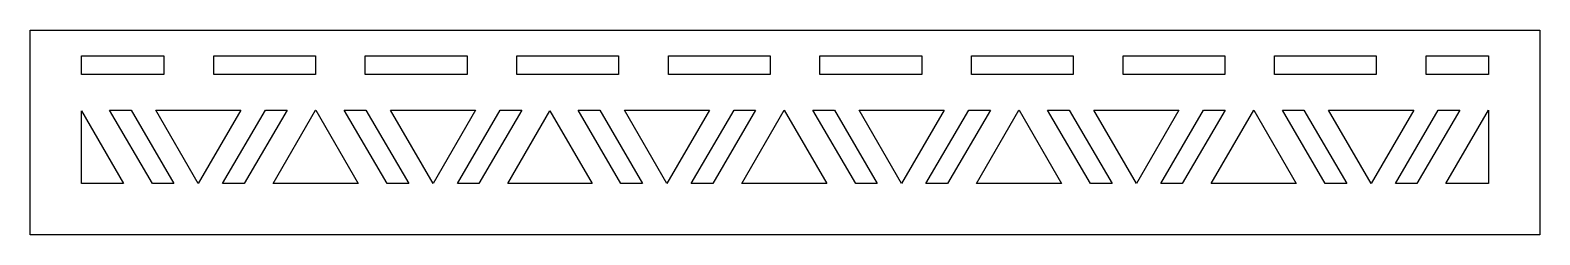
# Model space of a CAD drawing. Extents: x 1054 to 1644, y -15 to 65.
import ezdxf

# ---------------------------------------------------------------- set-up
doc = ezdxf.new("R2010")
doc.units = 0
doc.header["$MEASUREMENT"] = 0
doc.layers.add('LAYER_1', color=18, linetype='CONTINUOUS')

msp = doc.modelspace()

# ---------------------------------------------------------------- linework, layer by layer
at = {"layer": 'LAYER_1'}
for points in [[(1644.08, -15), (1054.08, -15), (1054.08, 65), (1644.08, 65)], [(1106.36, 47.69), (1074.08, 47.69), (1074.08, 55), (1106.36, 55)], [(1165.59, 47.69), (1125.82, 47.69), (1125.82, 55), (1165.59, 55)], [(1224.82, 47.69), (1185.05, 47.69), (1185.05, 55), (1224.82, 55)], [(1284.04, 47.69), (1244.28, 47.69), (1244.28, 55), (1284.04, 55)], [(1343.27, 47.69), (1303.5, 47.69), (1303.5, 55), (1343.27, 55)], [(1402.5, 47.69), (1362.73, 47.69), (1362.73, 55), (1402.5, 55)], [(1461.72, 47.69), (1421.96, 47.69), (1421.96, 55), (1461.72, 55)], [(1520.95, 47.69), (1481.18, 47.69), (1481.18, 55), (1520.95, 55)], [(1580.18, 47.69), (1540.41, 47.69), (1540.41, 55), (1580.18, 55)], [(1624.08, 47.69), (1599.64, 47.69), (1599.64, 55), (1624.08, 55)], [(1090.54, 5), (1074.08, 5), (1074.08, 33.46)], [(1093.54, 33.74), (1110.27, 5), (1103.56, 5), (1101.85, 5), (1085.09, 33.74)], [(1119.78, 5), (1103.15, 33.74), (1136.41, 33.74)], [(1154.47, 33.74), (1137.72, 5), (1136, 5), (1129.29, 5), (1146.02, 33.74)], [(1182.29, 5), (1149.02, 5), (1165.65, 33.74), (1165.66, 33.74), (1165.66, 33.74)], [(1202.02, 5), (1195.31, 5), (1193.59, 5), (1176.84, 33.74), (1185.29, 33.74)], [(1211.53, 5), (1194.9, 33.74), (1228.16, 33.74)], [(1246.22, 33.74), (1229.46, 5), (1227.75, 5), (1221.04, 5), (1237.77, 33.74)], [(1273.68, 5), (1257.22, 5), (1240.77, 5), (1257.22, 33.44)], [(1293.41, 5), (1286.7, 5), (1284.98, 5), (1268.23, 33.74), (1276.68, 33.74)], [(1302.92, 5), (1286.29, 33.74), (1319.55, 33.74)], [(1337.61, 33.74), (1320.85, 5), (1319.14, 5), (1312.43, 5), (1329.16, 33.74)], [(1365.42, 5), (1332.16, 5), (1348.79, 33.74), (1348.79, 33.74), (1348.79, 33.74)], [(1385.15, 5), (1378.44, 5), (1376.73, 5), (1359.97, 33.74), (1368.42, 33.74)], [(1394.66, 5), (1378.03, 33.74), (1411.29, 33.74)], [(1412.6, 5), (1410.88, 5), (1404.17, 5), (1420.9, 33.74), (1429.35, 33.74)], [(1457.17, 5), (1423.9, 5), (1440.53, 33.74), (1440.53, 33.74), (1440.54, 33.74)], [(1476.9, 5), (1470.19, 5), (1468.47, 5), (1451.72, 33.74), (1460.17, 33.74)], [(1486.41, 5), (1469.77, 33.74), (1503.04, 33.74)], [(1521.1, 33.74), (1504.34, 5), (1502.63, 5), (1495.92, 5), (1512.65, 33.74)], [(1548.91, 5), (1515.64, 5), (1532.27, 33.74), (1532.28, 33.74), (1532.28, 33.74)], [(1568.64, 5), (1561.93, 5), (1560.22, 5), (1543.46, 33.74), (1551.91, 33.74)], [(1578.15, 5), (1561.52, 33.74), (1594.78, 33.74)], [(1612.84, 33.74), (1596.08, 5), (1594.37, 5), (1587.66, 5), (1604.39, 33.74)], [(1624.08, 33.65), (1624.08, 5), (1607.39, 5), (1624.02, 33.74), (1624.02, 33.74), (1624.03, 33.74)]]:
    msp.add_lwpolyline(points, close=True, dxfattribs=at)

doc.saveas('drawing.dxf')
